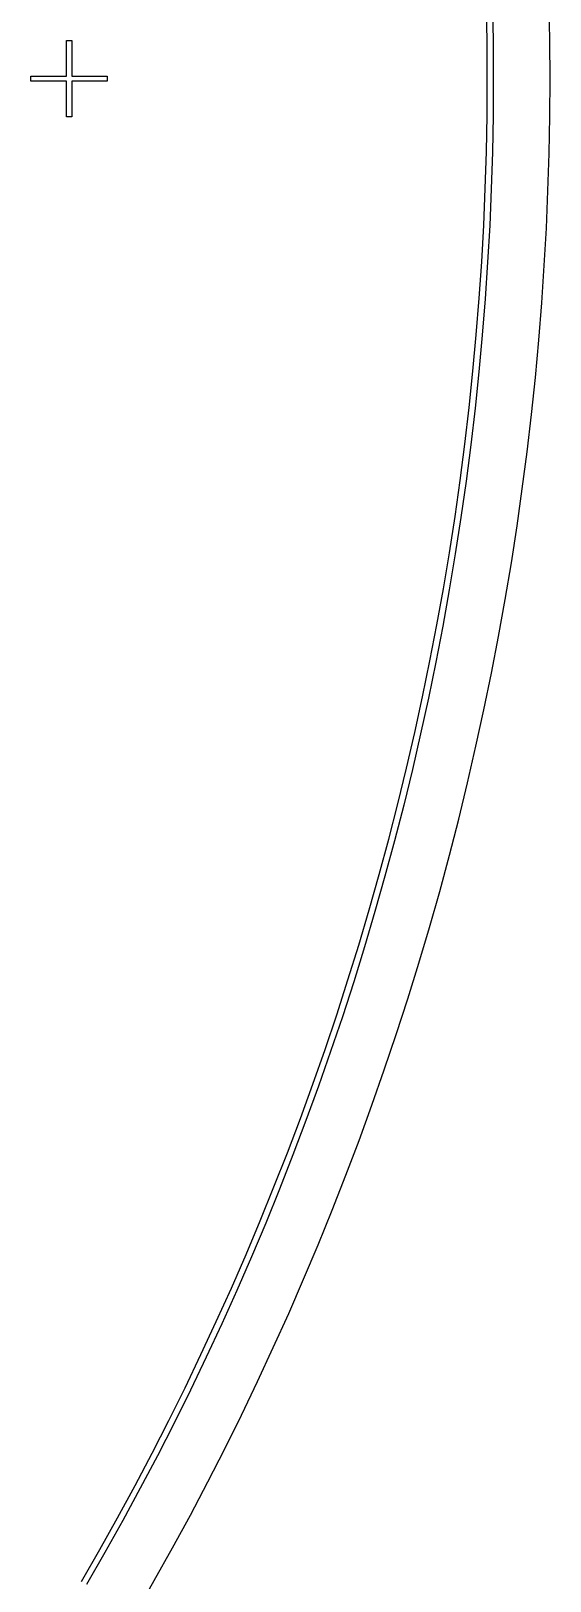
# Model space of a CAD drawing. Extents: x -25 to 123, y -44 to 109.
# Drawn here: x 109.48 to 122.52, y -5.51 to 33.41 of the extents above; entities that cross this region are included whole.
import ezdxf

# ---------------------------------------------------------------- set-up
doc = ezdxf.new("R2010")
doc.units = 0

msp = doc.modelspace()

# ---------------------------------------------------------------- linework, layer by layer
for p, q in [((120.936, 33.1313), (120.919, 34.0506)), ((121.069, 34.0543), (121.086, 33.1332)), ((122.511, 33.1507), (122.494, 34.0893)), ((110.377, 32.2758), (110.377, 33.1706)), ((110.377, 33.1706), (110.505, 33.1706)), ((110.505, 33.1706), (110.505, 32.2758)), ((120.942, 32.2119), (120.936, 33.1313)), ((121.086, 33.1332), (121.092, 32.2119)), ((122.517, 32.2119), (122.511, 33.1507)), ((109.482, 32.148), (109.482, 32.2758)), ((109.482, 32.2758), (110.377, 32.2758)), ((110.377, 32.148), (109.482, 32.148)), ((110.377, 31.2532), (110.377, 32.148)), ((110.505, 32.2758), (111.399, 32.2758)), ((111.399, 32.148), (110.505, 32.148)), ((110.505, 32.148), (110.505, 31.2532)), ((111.399, 32.2758), (111.399, 32.148)), ((120.936, 31.2925), (120.942, 32.2119)), ((121.092, 32.2119), (121.086, 31.2906)), ((122.511, 31.2731), (122.517, 32.2119)), ((110.505, 31.2532), (110.377, 31.2532)), ((120.919, 30.3732), (120.936, 31.2925)), ((121.086, 31.2906), (121.069, 30.3695)), ((122.494, 30.3345), (122.511, 31.2731)), ((120.891, 29.4541), (120.919, 30.3732)), ((121.069, 30.3695), (121.041, 29.4486)), ((122.465, 29.3961), (122.494, 30.3345)), ((120.852, 28.5355), (120.891, 29.4541)), ((121.041, 29.4486), (121.002, 28.5282)), ((122.425, 28.4582), (122.465, 29.3961)), ((120.801, 27.6174), (120.852, 28.5355)), ((121.002, 28.5282), (120.951, 27.6082)), ((122.373, 27.5209), (122.425, 28.4582)), ((120.739, 26.7001), (120.801, 27.6174)), ((120.951, 27.6082), (120.889, 26.689)), ((122.31, 26.5842), (122.373, 27.5209)), ((120.666, 25.7835), (120.739, 26.7001)), ((120.889, 26.689), (120.815, 25.7707)), ((122.235, 25.6484), (122.31, 26.5842)), ((120.581, 24.868), (120.666, 25.7835)), ((120.815, 25.7707), (120.73, 24.8533)), ((122.149, 24.7136), (122.235, 25.6484)), ((120.485, 23.9535), (120.581, 24.868)), ((120.73, 24.8533), (120.635, 23.937)), ((122.051, 23.7799), (122.149, 24.7136)), ((120.379, 23.0403), (120.485, 23.9535)), ((120.635, 23.937), (120.527, 23.0219)), ((121.942, 22.8475), (122.051, 23.7799)), ((120.26, 22.1284), (120.379, 23.0403)), ((120.527, 23.0219), (120.409, 22.1083)), ((121.821, 21.9165), (121.942, 22.8475)), ((120.131, 21.2181), (120.26, 22.1284)), ((120.409, 22.1083), (120.279, 21.1961)), ((121.689, 20.987), (121.821, 21.9165)), ((119.991, 20.3095), (120.131, 21.2181)), ((120.279, 21.1961), (120.139, 20.2856)), ((121.546, 20.0593), (121.689, 20.987)), ((119.839, 19.4026), (119.991, 20.3095)), ((120.139, 20.2856), (119.987, 19.3769)), ((121.391, 19.1333), (121.546, 20.0593)), ((119.676, 18.4977), (119.839, 19.4026)), ((119.987, 19.3769), (119.824, 18.4702)), ((121.225, 18.2094), (121.391, 19.1333)), ((119.502, 17.5948), (119.676, 18.4977)), ((119.824, 18.4702), (119.649, 17.5655)), ((121.047, 17.2875), (121.225, 18.2094)), ((119.317, 16.6941), (119.502, 17.5948)), ((119.649, 17.5655), (119.464, 16.663)), ((120.858, 16.3679), (121.047, 17.2875)), ((119.121, 15.7957), (119.317, 16.6941)), ((119.464, 16.663), (119.268, 15.7629)), ((120.658, 15.4507), (120.858, 16.3679)), ((118.915, 14.8999), (119.121, 15.7957)), ((119.268, 15.7629), (119.06, 14.8652)), ((120.447, 14.536), (120.658, 15.4507)), ((118.697, 14.0066), (118.915, 14.8999)), ((119.06, 14.8652), (118.842, 13.9702)), ((120.224, 13.6239), (120.447, 14.536)), ((118.468, 13.1161), (118.697, 14.0066)), ((118.842, 13.9702), (118.613, 13.0779)), ((119.991, 12.7147), (120.224, 13.6239)), ((118.228, 12.2285), (118.468, 13.1161)), ((118.613, 13.0779), (118.372, 12.1884)), ((119.746, 11.8084), (119.991, 12.7147)), ((117.977, 11.3438), (118.228, 12.2285)), ((118.372, 12.1884), (118.121, 11.302)), ((119.49, 10.9052), (119.746, 11.8084)), ((117.716, 10.4623), (117.977, 11.3438)), ((118.121, 11.302), (117.859, 10.4188)), ((119.223, 10.0051), (119.49, 10.9052)), ((117.443, 9.58411), (117.716, 10.4623)), ((117.859, 10.4188), (117.586, 9.5388)), ((118.945, 9.10844), (119.223, 10.0051)), ((117.16, 8.7093), (117.443, 9.58411)), ((117.586, 9.5388), (117.303, 8.66225)), ((118.656, 8.21526), (118.945, 9.10844)), ((116.867, 7.83803), (117.16, 8.7093)), ((117.303, 8.66225), (117.008, 7.78923)), ((118.356, 7.32567), (118.656, 8.21526)), ((116.562, 6.97043), (116.867, 7.83803)), ((117.008, 7.78923), (116.703, 6.91991)), ((118.045, 6.43983), (118.356, 7.32567)), ((116.247, 6.10663), (116.562, 6.97043)), ((116.703, 6.91991), (116.388, 6.05437)), ((117.723, 5.55788), (118.045, 6.43983)), ((115.921, 5.24677), (116.247, 6.10663)), ((116.388, 6.05437), (116.061, 5.19278)), ((117.391, 4.67993), (117.723, 5.55788)), ((115.585, 4.39096), (115.921, 5.24677)), ((116.061, 5.19278), (115.725, 4.33527)), ((117.048, 3.80614), (117.391, 4.67993)), ((115.239, 3.53935), (115.585, 4.39096)), ((115.725, 4.33527), (115.377, 3.48195)), ((114.882, 2.69205), (115.239, 3.53935)), ((116.694, 2.93663), (117.048, 3.80614)), ((115.377, 3.48195), (115.019, 2.63295)), ((116.329, 2.07152), (116.694, 2.93663)), ((114.514, 1.8492), (114.882, 2.69205)), ((115.019, 2.63295), (114.651, 1.78841)), ((115.954, 1.21094), (116.329, 2.07152)), ((114.136, 1.01093), (114.514, 1.8492)), ((114.651, 1.78841), (114.273, 0.94846)), ((115.568, 0.35504), (115.954, 1.21094)), ((113.748, 0.17734), (114.136, 1.01093)), ((114.273, 0.94846), (113.884, 0.11321)), ((113.35, -0.6514), (113.748, 0.17734)), ((113.884, 0.11321), (113.485, -0.71719)), ((115.172, -0.49605), (115.568, 0.35504)), ((112.942, -1.4752), (113.35, -0.6514)), ((113.485, -0.71719), (113.076, -1.54265)), ((114.766, -1.34222), (115.172, -0.49605)), ((112.523, -2.29395), (112.942, -1.4752)), ((113.076, -1.54265), (112.657, -2.36302)), ((114.349, -2.18335), (114.766, -1.34222)), ((112.095, -3.10748), (112.523, -2.29395)), ((113.921, -3.01929), (114.349, -2.18335)), ((112.657, -2.36302), (112.227, -3.17819)), ((111.657, -3.9157), (112.095, -3.10748)), ((113.484, -3.84993), (113.921, -3.01929)), ((112.227, -3.17819), (111.788, -3.98802)), ((113.036, -4.67514), (113.484, -3.84993)), ((111.208, -4.71848), (111.657, -3.9157)), ((111.788, -3.98802), (111.339, -4.79242)), ((110.75, -5.51569), (111.208, -4.71848)), ((111.339, -4.79242), (110.88, -5.59122)), ((112.579, -5.4948), (113.036, -4.67514)), ((112.111, -6.30876), (112.579, -5.4948))]:
    msp.add_line(p, q)

doc.saveas('drawing.dxf')
